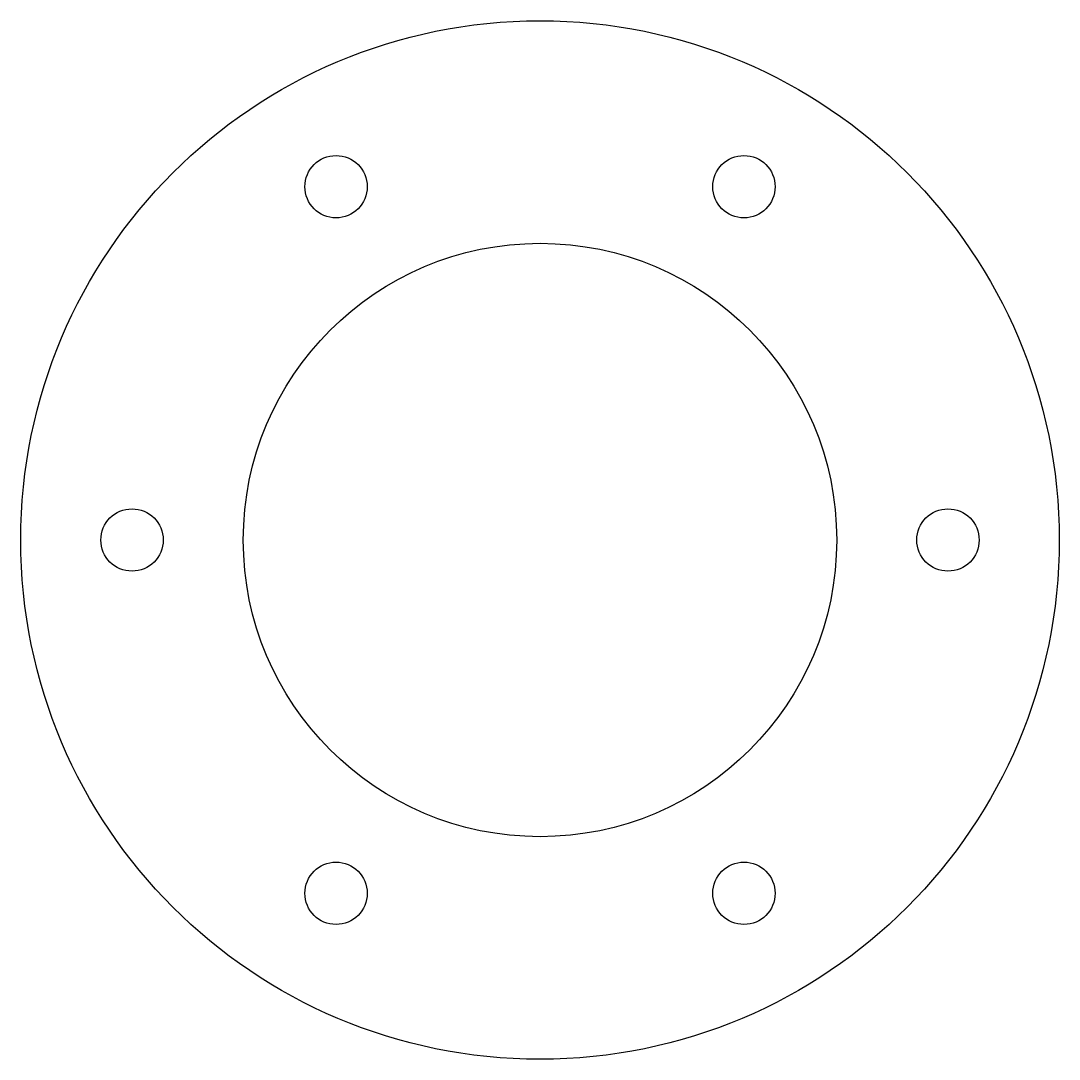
# Model space of a CAD drawing. Header units: millimetres. Extents: x -67 to 67, y -67 to 67.
import ezdxf

# ---------------------------------------------------------------- set-up
doc = ezdxf.new("R2010")
doc.units = ezdxf.units.MM
doc.layers.get('0').update_dxf_attribs({"linetype": 'CONTINUOUS'})

msp = doc.modelspace()

# ---------------------------------------------------------------- linework, layer by layer
for centre, radius in [((0, 0), 66.68), ((-26.19, 45.37), 4), ((26.19, 45.37), 4), ((0, 0), 38.1), ((-52.39, 0), 4), ((52.39, 0), 4), ((-26.19, -45.37), 4), ((26.19, -45.37), 4)]:
    msp.add_circle(centre, radius)

doc.saveas('drawing.dxf')
